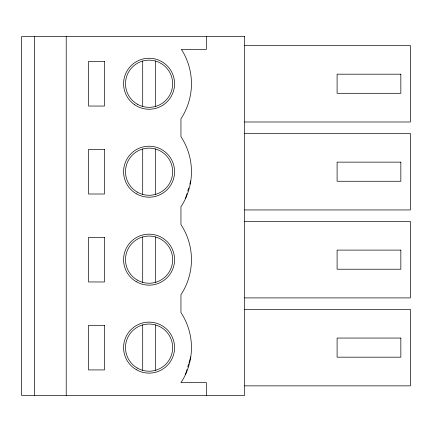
<?xml version="1.0" encoding="UTF-8"?>
<svg xmlns="http://www.w3.org/2000/svg" width="432" height="432" viewBox="0 0 432 432"><rect width="100%" height="100%" fill="white"/><g stroke="black" fill="none" stroke-linecap="round" stroke-linejoin="round"><path stroke-width="0.65" d="M185.468 198.666L186.986 193.601M187.742 191.074L188.692 187.909M189.826 184.113L190.777 180.949M185.468 374.582L186.986 369.517M187.742 366.989L188.692 363.825M189.07 362.561L190.777 356.864M244.679 45.5L410.4 45.5L410.4 121.986L244.679 121.986M244.679 133.461L410.4 133.461L410.4 209.947L244.679 209.947M244.679 221.416L410.4 221.416L410.4 297.902L244.679 297.902M244.679 309.377L410.4 309.377L410.4 385.862L244.679 385.862M206.442 36.58L206.442 49.324L181.359 49.324A63.736 63.736 0 0 1 180.943 118.8L180.943 136.647A63.736 63.736 0 0 1 180.943 206.761L180.943 224.602A63.736 63.736 0 0 1 180.943 294.716L180.943 312.563A63.736 63.736 0 0 1 180.943 382.676L206.442 382.676L206.442 395.42M155.45 61.042L155.45 106.45M155.45 148.997L155.45 194.405M155.45 236.957L155.45 282.366M155.45 324.913L155.45 370.321M142.7 61.042L142.7 106.45M142.7 148.997L142.7 194.405M142.7 236.957L142.7 282.366M142.7 324.913L142.7 370.321M66.215 36.58L66.215 395.42M34.349 36.58L34.349 395.42M244.679 36.58L21.6 36.58L21.6 395.42L244.679 395.42L244.679 36.58M104.458 61.436L88.522 61.436L88.522 106.051L104.458 106.051L104.458 61.436M400.842 74.185L337.1 74.185L337.1 93.307L400.842 93.307L400.842 74.185M104.458 149.396L88.522 149.396L88.522 194.011L104.458 194.011L104.458 149.396M400.842 162.14L337.1 162.14L337.1 181.262L400.842 181.262L400.842 162.14M104.458 237.352L88.522 237.352L88.522 281.966L104.458 281.966L104.458 237.352M400.842 250.101L337.1 250.101L337.1 269.222L400.842 269.222L400.842 250.101M104.458 325.312L88.522 325.312L88.522 369.927L104.458 369.927L104.458 325.312M400.842 338.056L337.1 338.056L337.1 357.178L400.842 357.178L400.842 338.056M136.328 369.7A25.493 25.493 0 0 0 174.571 347.62A25.493 25.493 0 0 0 136.328 325.539A25.493 25.493 0 0 0 136.328 369.7M137.284 368.042A23.582 23.582 0 0 0 172.66 347.62A23.582 23.582 0 0 0 137.284 327.197A23.582 23.582 0 0 0 137.284 368.042M136.328 281.74A25.493 25.493 0 0 0 174.571 259.659A25.493 25.493 0 0 0 136.328 237.578A25.493 25.493 0 0 0 136.328 281.74M137.284 280.082A23.582 23.582 0 0 0 172.66 259.659A23.582 23.582 0 0 0 137.284 239.236A23.582 23.582 0 0 0 137.284 280.082M136.328 193.779A25.493 25.493 0 0 0 174.571 171.704A25.493 25.493 0 0 0 136.328 149.623A25.493 25.493 0 0 0 136.328 193.779M137.284 192.127A23.582 23.582 0 0 0 172.66 171.704A23.582 23.582 0 0 0 137.284 151.281A23.582 23.582 0 0 0 137.284 192.127M134.752 104.836A25.493 25.493 0 0 0 174.501 85.606A25.493 25.493 0 0 0 137.975 60.793A25.493 25.493 0 0 0 134.752 104.836M137.284 104.166A23.582 23.582 0 0 0 172.66 83.743A23.582 23.582 0 0 0 137.284 63.32A23.582 23.582 0 0 0 137.284 104.166"/></g></svg>
